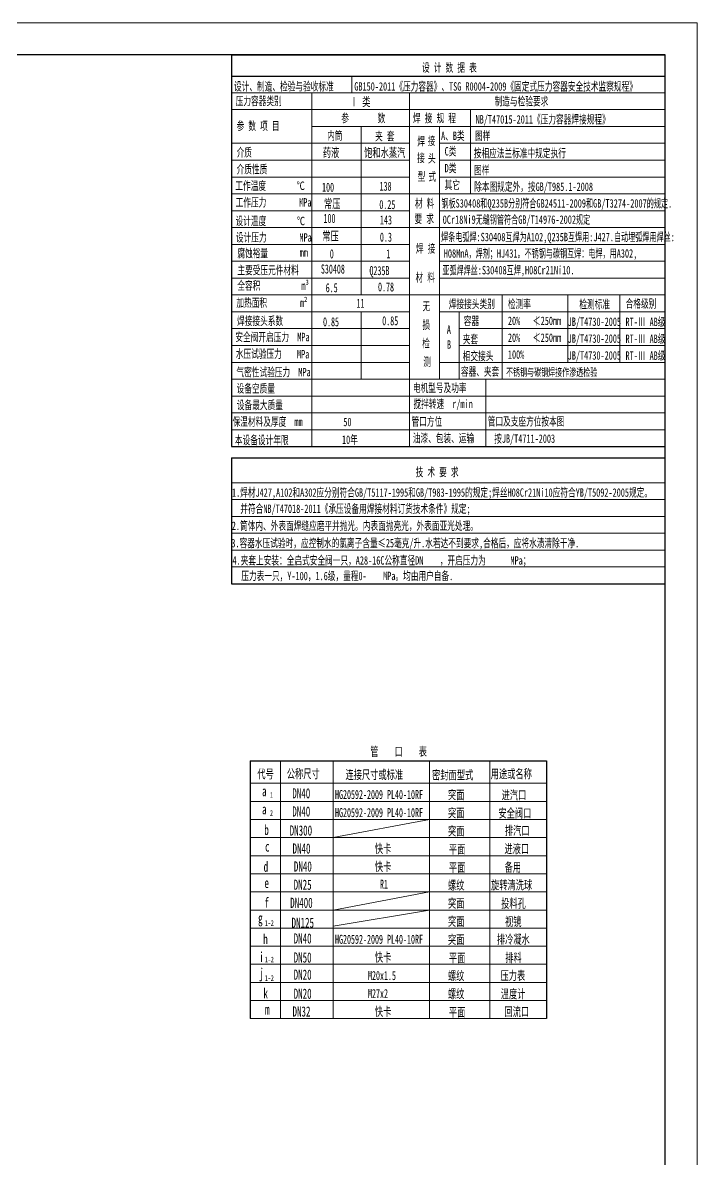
# Model space of a CAD drawing. Header units: inches. Extents: x 1901 to 2741, y 0 to 1188.
# Drawn here: x 2321 to 2741, y 480 to 1188 of the extents above; entities that cross this region are included whole.
import ezdxf

# ---------------------------------------------------------------- set-up
doc = ezdxf.new("R2010")
doc.units = ezdxf.units.IN
doc.header["$MEASUREMENT"] = 0
for name, color, linetype, lineweight in [('剖面', 84, 'Continuous', 15), ('图框内框线', 7, 'Continuous', 30), ('图框外框线', 7, 'Continuous', 20), ('实体', 7, 'Continuous', 25), ('实细', 130, 'Continuous', 13), ('文字', 7, 'Continuous', 20)]:
    doc.layers.add(name, color=color, linetype=linetype, lineweight=lineweight)
doc.styles.add('样式 2', font='SimSun.ttf', dxfattribs={"width": 0.65, "height": 6})
doc.styles.add('样式 3', font='SimSun.ttf', dxfattribs={"width": 0.65, "height": 8})

# ---------------------------------------------------------------- blocks, each defined once
blk = doc.blocks.new('压力容器技术要求')
at = {"layer": '图框内框线'}
for p, q in [((-180, 0), (0, 0)), ((-180, 0), (-180, -162.5)), ((0, -219.42), (0, 0)), ((-180, -8.84), (0, -8.84)), ((-180, -40.68), (-180, -155.51)), ((-180, -162.5), (0, -162.5)), ((-180, -167.13), (0, -167.13)), ((-180, -167.13), (-180, -219.42)), ((-180, -219.42), (0, -219.42))]:
    blk.add_line(p, q, dxfattribs=at)
at = {"layer": '实细'}
for p, q in [((-130.08, -8.84), (-130.08, -15.72)), ((-180, -15.72), (0, -15.72)), ((-146.62, -15.72), (-146.62, -162.5)), ((-106.09, -15.6), (-106.09, -162.38)), ((-180, -22.71), (0, -22.71)), ((-80.81, -22.59), (-80.81, -29.58)), ((-146.62, -29.7), (0, -29.7)), ((-126.16, -29.7), (-126.16, -99.59)), ((-93.64, -134.54), (-93.64, -29.58)), ((-180, -36.69), (-106.09, -36.69)), ((-93.64, -36.69), (0, -36.69)), ((-180, -43.68), (-106.09, -43.68)), ((-93.64, -43.68), (0, -43.68)), ((-180, -50.67), (-106.09, -50.67)), ((-93.64, -50.67), (0, -50.67)), ((-180, -57.66), (0, -57.66)), ((-180, -64.65), (-106.09, -64.65)), ((-93.64, -64.65), (0, -64.65)), ((-180, -71.64), (0, -71.64)), ((-180, -78.63), (-106.09, -78.63)), ((-93.64, -78.63), (0, -78.63)), ((-180, -85.61), (-106.09, -85.61)), ((-93.64, -85.61), (0, -85.61)), ((-180, -92.6), (-106.09, -92.6)), ((-93.64, -92.6), (0, -92.6)), ((-180, -99.59), (-102.45, -99.59)), ((-104.98, -99.59), (0, -99.59)), ((-67.67, -99.59), (-67.67, -134.54)), ((-40.37, -99.72), (-40.37, -127.55)), ((-18.87, -99.47), (-18.87, -127.55)), ((-180, -106.58), (-106.09, -106.58)), ((-126.16, -106.58), (-126.16, -134.54)), ((-93.64, -106.58), (0, -106.58)), ((-85.48, -106.58), (-85.48, -134.54)), ((-180, -113.57), (-106.09, -113.57)), ((-85.48, -113.57), (0, -113.57)), ((-180, -120.56), (-106.09, -120.56)), ((-85.48, -120.56), (0, -120.56)), ((-180, -127.55), (-106.09, -127.55)), ((-93.64, -127.55), (0, -127.55)), ((-180, -134.54), (0, -134.54)), ((-74.45, -134.83), (-74.45, -162.5)), ((-180, -141.53), (0, -141.53)), ((-180, -148.52), (0, -148.52)), ((-180, -155.51), (0, -155.51)), ((-180, -177.48), (0, -177.48)), ((-180, -184.47), (0, -184.47)), ((-180, -191.46), (0, -191.46)), ((-180, -198.45), (0, -198.45)), ((-180, -198.45), (0, -198.45)), ((-180, -205.44), (0, -205.44)), ((-180, -212.43), (0, -212.43))]:
    blk.add_line(p, q, dxfattribs=at)
at = {"layer": '文字'}
blk.add_line((-80.81, -29.58), (-80.81, -57.66), dxfattribs=at)
at = {"layer": '文字', "style": '样式 2'}
for s, height, width, p in [('设 计 数 据 表', 3.5, 0.65, (-100.94, -7.03)), ('设计、制造、检验与验收标准', 3.5, 0.65, (-178.97, -14.83)), ('GB150-2011《压力容器》、TSG R0004-2009《固定式压力容器安全技术监察规程》', 3.5, 0.65, (-129.03, -14.85)), ('压力容器类别', 3.5, 0.65, (-178.25, -20.89)), ('制造与检验要求', 3.5, 0.65, (-70.8, -21)), ('参 数 项 目', 3.5, 0.65, (-177.89, -31.24)), ('参       数', 3.5, 0.65, (-134.45, -28)), ('焊 接 规 程', 3.5, 0.65, (-104.67, -28)), ('NB/T47015-2011《压力容器焊接规程》', 3.5, 0.65, (-78.69, -28.51)), ('内筒', 3.5, 0.65, (-140.3, -35.25)), ('夹 套', 3.495, 0.65, (-120.41, -35.5)), ('A、B类', 3.5, 0.65, (-93.02, -35.3)), ('图样', 3.5, 0.65, (-78.94, -35.33)), ('焊', 3.5, 0.65, (-102.88, -37.62)), ('接', 3.5, 0.65, (-98.58, -37.43)), ('介质', 3.5, 0.65, (-177.88, -42.21)), ('接', 3.5, 0.65, (-102.94, -44.52)), ('头', 3.5, 0.65, (-98.43, -44.71)), ('C类', 3.5, 0.65, (-91.55, -41.73)), ('按相应法兰标准中规定执行', 3.5, 0.65, (-79.43, -42.51)), ('介质性质', 3.5, 0.65, (-177.88, -49.2)), ('D类', 3.5, 0.65, (-91.55, -48.72)), ('图样', 3.5, 0.65, (-79.31, -49.55)), ('型 ', 3.5, 0.65, (-102.74, -52.24)), ('式', 3.5, 0.65, (-98.25, -52.25)), ('其它', 3.5, 0.65, (-91.55, -55.71)), ('工作温度\u3000\u3000\u3000\u3000℃', 3.5, 0.65, (-178.43, -56.03)), ('除本图规定外，按GB/T985.1-2008', 3.5, 0.65, (-79.27, -56.44)), ('工作压力        MPa', 3.5, 0.65, (-178.29, -62.94)), ('材 料', 3.5, 0.65, (-103.86, -63.35)), ('钢板S30408和Q235B分别符合GB24511-2009和GB/T3274-2007的规定.', 3.5, 0.6, (-92.87, -63.35)), ('要 求', 3.5, 0.65, (-104.04, -69.77)), ('设计温度\u3000\u3000\u3000\u3000℃', 3.5, 0.65, (-178.33, -70.66)), ('0Cr18Ni9无缝钢管符合GB/T14976-2002规定', 3.5, 0.6, (-92.35, -70.08)), ('设计压力        MPa', 3.5, 0.65, (-178.17, -77.48)), ('焊条电弧焊:S30408互焊为A102,Q235B互焊用:J427.自动埋弧焊用焊丝:', 3.5, 0.6, (-93, -77.3)), ('腐蚀裕量', 3.5, 0.65, (-177.56, -84.06)), ('焊 接', 3.5, 0.65, (-103.49, -82.09)), ('H08MnA，焊剂；HJ431。不锈钢与碳钢互焊：电焊，用A302,', 3.5, 0.6, (-91.9, -84.11)), ('mm', 3.5, 0.65, (-151.71, -83.72)), ('主要受压元件材料', 3.5, 0.65, (-177.56, -91.05)), ('亚弧焊焊丝:S30408互焊,H08Cr21Ni10.', 3.5, 0.6, (-92.48, -91.05)), ('全容积          m³', 3.5, 0.65, (-177.58, -97.48)), ('材 料', 3.5, 0.65, (-103.6, -94.06)), ('加热面积        m²', 3.5, 0.65, (-177.97, -104.58)), ('无', 3.5, 0.65, (-100.72, -106.03)), ('焊接接头类别', 3.5, 0.65, (-89.81, -105.09)), ('检测率', 3.5, 0.65, (-65.28, -105.08)), ('检测标准', 3.5, 0.65, (-35.63, -105.2)), ('合格级别', 3.5, 0.65, (-16.4, -104.92)), ('焊接接头系数', 3.5, 0.65, (-177.68, -112.12)), ('容器', 3.5, 0.65, (-83.58, -112.14)), ('20%   ≮250mm', 3.5, 0.65, (-65.28, -112.07)), ('损', 3.5, 0.65, (-100.72, -113.72)), ('A', 3.5, 0.65, (-90.63, -115.73)), ('JB/T4730-2005', 3.5, 0.65, (-40.45, -112.44)), ('RT-Ⅲ AB级', 3.5, 0.65, (-16.46, -112.53)), ('安全阀开启压力  MPa', 3.5, 0.65, (-178.41, -118.79)), ('检', 3.5, 0.65, (-100.84, -121.41)), ('夹套', 3.5, 0.65, (-84.03, -119.7)), ('20%   ≮250mm', 3.5, 0.65, (-65.28, -119.06)), ('JB/T4730-2005', 3.5, 0.65, (-40.45, -119.43)), ('RT-Ⅲ AB级', 3.5, 0.65, (-16.46, -119.52)), ('水压试验压力       ', 3.5, 0.65, (-178.21, -125.76)), ('MPa', 3.5, 0.65, (-152.81, -125.93)), ('B', 3.5, 0.65, (-90.58, -121.92)), ('RT-Ⅲ AB级', 3.5, 0.65, (-16.46, -126.51)), ('测', 3.5, 0.65, (-100.4, -129.09)), ('相交接头', 3.5, 0.65, (-84.03, -126.69)), ('100%', 3.5, 0.65, (-65.28, -126.04)), ('JB/T4730-2005', 3.5, 0.65, (-40.45, -126.42)), ('气密性试验压力  MPa', 3.5, 0.65, (-177.95, -133.34)), ('容器、夹套', 3.5, 0.65, (-84.79, -133.11)), ('不锈钢与碳钢焊接作渗透检验', 3.2, 0.65, (-66.05, -133.24)), ('设备空质量', 3.5, 0.65, (-177.9, -140.13)), ('电机型号及功率', 3.495, 0.65, (-104.71, -139.88)), ('设备最大质量', 3.5, 0.65, (-177.8, -147)), ('搅拌转速  r/min', 3.4947, 0.65, (-104.47, -146.53)), ('保温材料及厚度  mm', 3.5, 0.65, (-179.56, -153.91)), ('50', 3.5, 0.65, (-133.59, -154.02)), ('管口方位', 3.495, 0.65, (-105.29, -153.85)), ('管口及支座方位按本图', 3.495, 0.65, (-73.62, -153.79)), ('本设备设计年限', 3.5, 0.65, (-178.6, -161.54)), ('10年', 3.5, 0.65, (-134.15, -161.38)), ('油漆、包装、运输', 3.495, 0.65, (-104.75, -160.73)), ('按JB/T4711-2003', 3.4947, 0.65, (-70.96, -160.92)), ('技 术 要 求', 3.495, 0.65, (-103.57, -174.82)), ('1.焊材J427,A102和A302应分别符合GB/T5117-1995和GB/T983-1995的规定;焊丝H08Cr21Ni10应符合YB/T5092-2005规定。', 3.5, 0.65, (-179.81, -183.29)), ('并符合NB/T47018-2011《承压设备用焊接材料订货技术条件》规定;', 3.5, 0.65, (-176.35, -190.02)), ('2.筒体内、外表面焊缝应磨平并抛光。内表面抛亮光，外表面亚光处理。', 3.5, 0.65, (-179.88, -197.09)), ('3.容器水压试验时，应控制水的氯离子含量≤25毫克/升.水若达不到要求,合格后，应将水渍清除干净.', 3.5, 0.65, (-180.08, -204.26)), ('4.夹套上安装：全启式安全阀一只，A28-16C公称直径DN    ，开启压力为      MPa；', 3.5, 0.65, (-179.61, -211.45)), ('压力表一只，Y-100，1.6级，量程0-    MPa。均由用户自备.', 3.5, 0.65, (-175.95, -217.9))]:
    blk.add_text(s, height=height, dxfattribs=dict(at, width=width)).set_placement(p)

msp = doc.modelspace()

# ---------------------------------------------------------------- linework, layer by layer
at = {"layer": '图框内框线'}
msp.add_lwpolyline([(1951.02, 19.99), (2721.04, 19.99), (2721.04, 1167.65), (1951.02, 1167.65)], close=True, dxfattribs=at)
at = {"layer": '图框外框线'}
msp.add_lwpolyline([(1901.04, 0), (2741.04, 0), (2741.04, 1187.64), (1901.04, 1187.64)], close=True, dxfattribs=at)
at = {"layer": '实体'}
for p, q in [((2462.56, 728.47), (2647.18, 728.47)), ((2462.56, 728.47), (2462.56, 567.97)), ((2647.18, 728.47), (2647.18, 567.97))]:
    msp.add_line(p, q, dxfattribs=at)
at = {"layer": '实细'}
for p, q in [((2481.47, 728.47), (2481.47, 567.97)), ((2514.3, 728.47), (2514.3, 567.97)), ((2574.29, 728.47), (2574.29, 567.97)), ((2611.78, 728.47), (2611.78, 567.97)), ((2462.56, 714.39), (2647.18, 714.39)), ((2462.56, 703.13), (2647.18, 703.13)), ((2462.56, 691.87), (2647.18, 691.87)), ((2514.3, 680.6), (2574.29, 691.87)), ((2462.56, 680.6), (2647.18, 680.6)), ((2462.56, 669.34), (2647.18, 669.34)), ((2462.56, 658.08), (2647.18, 658.08)), ((2462.56, 646.81), (2647.18, 646.81)), ((2514.3, 635.55), (2574.29, 646.81)), ((2462.56, 635.55), (2647.18, 635.55)), ((2514.3, 625.41), (2574.29, 635.55)), ((2462.56, 624.29), (2647.18, 624.29)), ((2462.56, 613.03), (2647.18, 613.03)), ((2462.56, 601.76), (2647.18, 601.76)), ((2462.56, 590.5), (2647.18, 590.5)), ((2462.56, 579.24), (2647.18, 579.24)), ((2462.56, 567.97), (2647.18, 567.97))]:
    msp.add_line(p, q, dxfattribs=at)

# ---------------------------------------------------------------- block references
at = {"layer": '剖面', "xscale": 1.5, "yscale": 1.5, "zscale": 1.5}
msp.add_blockref('压力容器技术要求', (2721.04, 1167.65), dxfattribs=at)

# ---------------------------------------------------------------- texts
at = {"layer": '文字', "style": '样式 3', "width": 0.65}
for s, height, p in [('Ⅰ 类', 5.632, (2524.77, 1135.71)), ('药液', 5.632, (2507.87, 1104.08)), ('饱和水蒸汽', 5.632, (2533.64, 1104.02)), ('100', 5.632, (2507.4, 1082.47)), ('138', 5.632, (2543.22, 1083.1)), ('常压', 5.632, (2508.66, 1072.28)), ('0.25', 5.632, (2543.07, 1071.71)), ('100', 5.632, (2508.31, 1063.06)), ('143', 5.632, (2543.47, 1062.12)), ('常压', 5.632, (2507.55, 1052.1)), ('0.3', 5.632, (2543.45, 1051.44)), ('0', 5.63, (2512.23, 1041.02)), ('1', 5.63, (2547.42, 1041.02)), ('S30408', 5.632, (2506.68, 1031.59)), ('Q235B', 5.632, (2536.92, 1030.59)), ('6.5', 5.632, (2509.67, 1019.93)), ('0.78', 5.632, (2542.25, 1020.46)), ('11', 5.632, (2528.86, 1010.25)), ('0.85', 5.632, (2508.01, 998.75)), ('0.85', 5.632, (2544.87, 999.39)), ('代号', 5.632, (2467.1, 717.4)), ('公称尺寸', 5.632, (2485.47, 717.54)), ('连接尺寸或标准', 5.632, (2522.03, 717)), ('密封面型式', 5.632, (2575.95, 716.81)), ('用途或名称 ', 5.632, (2612.45, 717.49)), ('a', 6.34, (2470.05, 706.37)), ('1', 3.52, (2474.96, 705.36)), ('DN40', 6.336, (2488.87, 705)), ('HG20592-2009 PL40-10RF', 5.6316, (2515.47, 704.62)), ('突面', 5.632, (2585.8, 704.49)), ('进汽口', 5.632, (2619.18, 704.32)), ('a', 6.34, (2470.05, 695.11)), ('2', 3.52, (2474.96, 694.09)), ('DN40', 6.336, (2488.87, 693.73)), ('HG20592-2009 PL40-10RF', 5.6316, (2515.47, 693.36)), ('突面', 5.632, (2585.8, 693.22)), ('安全阀口', 5.632, (2617.24, 693.06)), ('b', 6.34, (2471.47, 682.29)), ('DN300', 6.336, (2487.23, 681.87)), ('突面', 5.632, (2585.8, 681.96)), ('排汽口', 5.632, (2621.23, 682.23)), ('c', 6.34, (2471.92, 671.91)), ('DN40', 6.336, (2489, 670.63)), ('快卡', 5.632, (2540.31, 671.03)), ('平面', 5.632, (2586.36, 670.55)), ('进液口', 5.632, (2620.99, 670.89)), ('d', 6.34, (2471.03, 659.36)), ('DN40', 6.336, (2489.83, 659.5)), ('快卡', 5.632, (2540.31, 659.77)), ('平面', 5.632, (2586.36, 659.29)), ('备用', 5.632, (2621.07, 659.38)), ('e', 6.34, (2471.54, 649.25)), ('DN25', 6.336, (2489.71, 648.13)), ('R1', 5.632, (2543.46, 648.79)), ('螺纹', 5.632, (2585.8, 648.22)), ('旋转清洗球', 5.632, (2612.64, 648.37)), ('f', 6.34, (2471.57, 636.97)), ('DN400', 6.336, (2487.56, 636.89)), ('突面', 5.632, (2585.8, 636.96)), ('投料孔', 5.632, (2618.91, 636.93)), ('g', 6.34, (2467.59, 627.4)), ('DN125', 6.336, (2488.41, 624.48)), ('突面', 5.632, (2585.8, 625.7)), ('视镜', 5.632, (2621.34, 625.61)), ('1-2', 3.52, (2471.77, 625.7)), ('h', 6.34, (2470.79, 614.31)), ('DN40', 6.336, (2489.71, 614.71)), ('HG20592-2009 PL40-10RF', 5.6316, (2515.47, 614.52)), ('突面', 5.632, (2585.8, 614.43)), ('排冷凝水', 5.632, (2616.25, 614.51)), ('i', 6.34, (2468.31, 603.12)), ('DN50', 6.336, (2489.71, 602.84)), ('快卡', 5.632, (2540.31, 603.45)), ('平面', 5.632, (2586.36, 602.98)), ('排料', 5.632, (2621.48, 603.1)), ('1-2', 3.52, (2471.77, 603.02)), ('j', 6.34, (2468.35, 593.04)), ('1-2', 3.52, (2471.77, 591.44)), ('DN20', 6.336, (2489.71, 592.18)), ('M20x1.5', 5.632, (2536.01, 591.99)), ('螺纹', 5.632, (2585.8, 591.91)), ('压力表', 5.632, (2618.53, 591.98)), ('k', 6.34, (2470.87, 580.59)), ('螺纹', 5.632, (2585.8, 580.64)), ('温度计', 5.632, (2618.68, 580.58)), ('DN20', 6.336, (2489.71, 580.32)), ('M27x2', 5.632, (2536.01, 580.73)), ('m', 6.34, (2471.92, 570.54)), ('DN32', 6.336, (2489, 569.26)), ('快卡', 5.632, (2540.31, 569.66)), ('平面', 5.632, (2586.36, 569.19)), ('回流口', 5.632, (2620.99, 569.52))]:
    msp.add_text(s, height=height, dxfattribs=at).set_placement(p)
at = {"layer": '文字', "insert": (2555.09, 733.93), "char_height": 5.6316, "width": 77.4267, "attachment_point": 5, "style": '样式 3'}
msp.add_mtext('管    口    表', dxfattribs=at)

doc.saveas('drawing.dxf')
